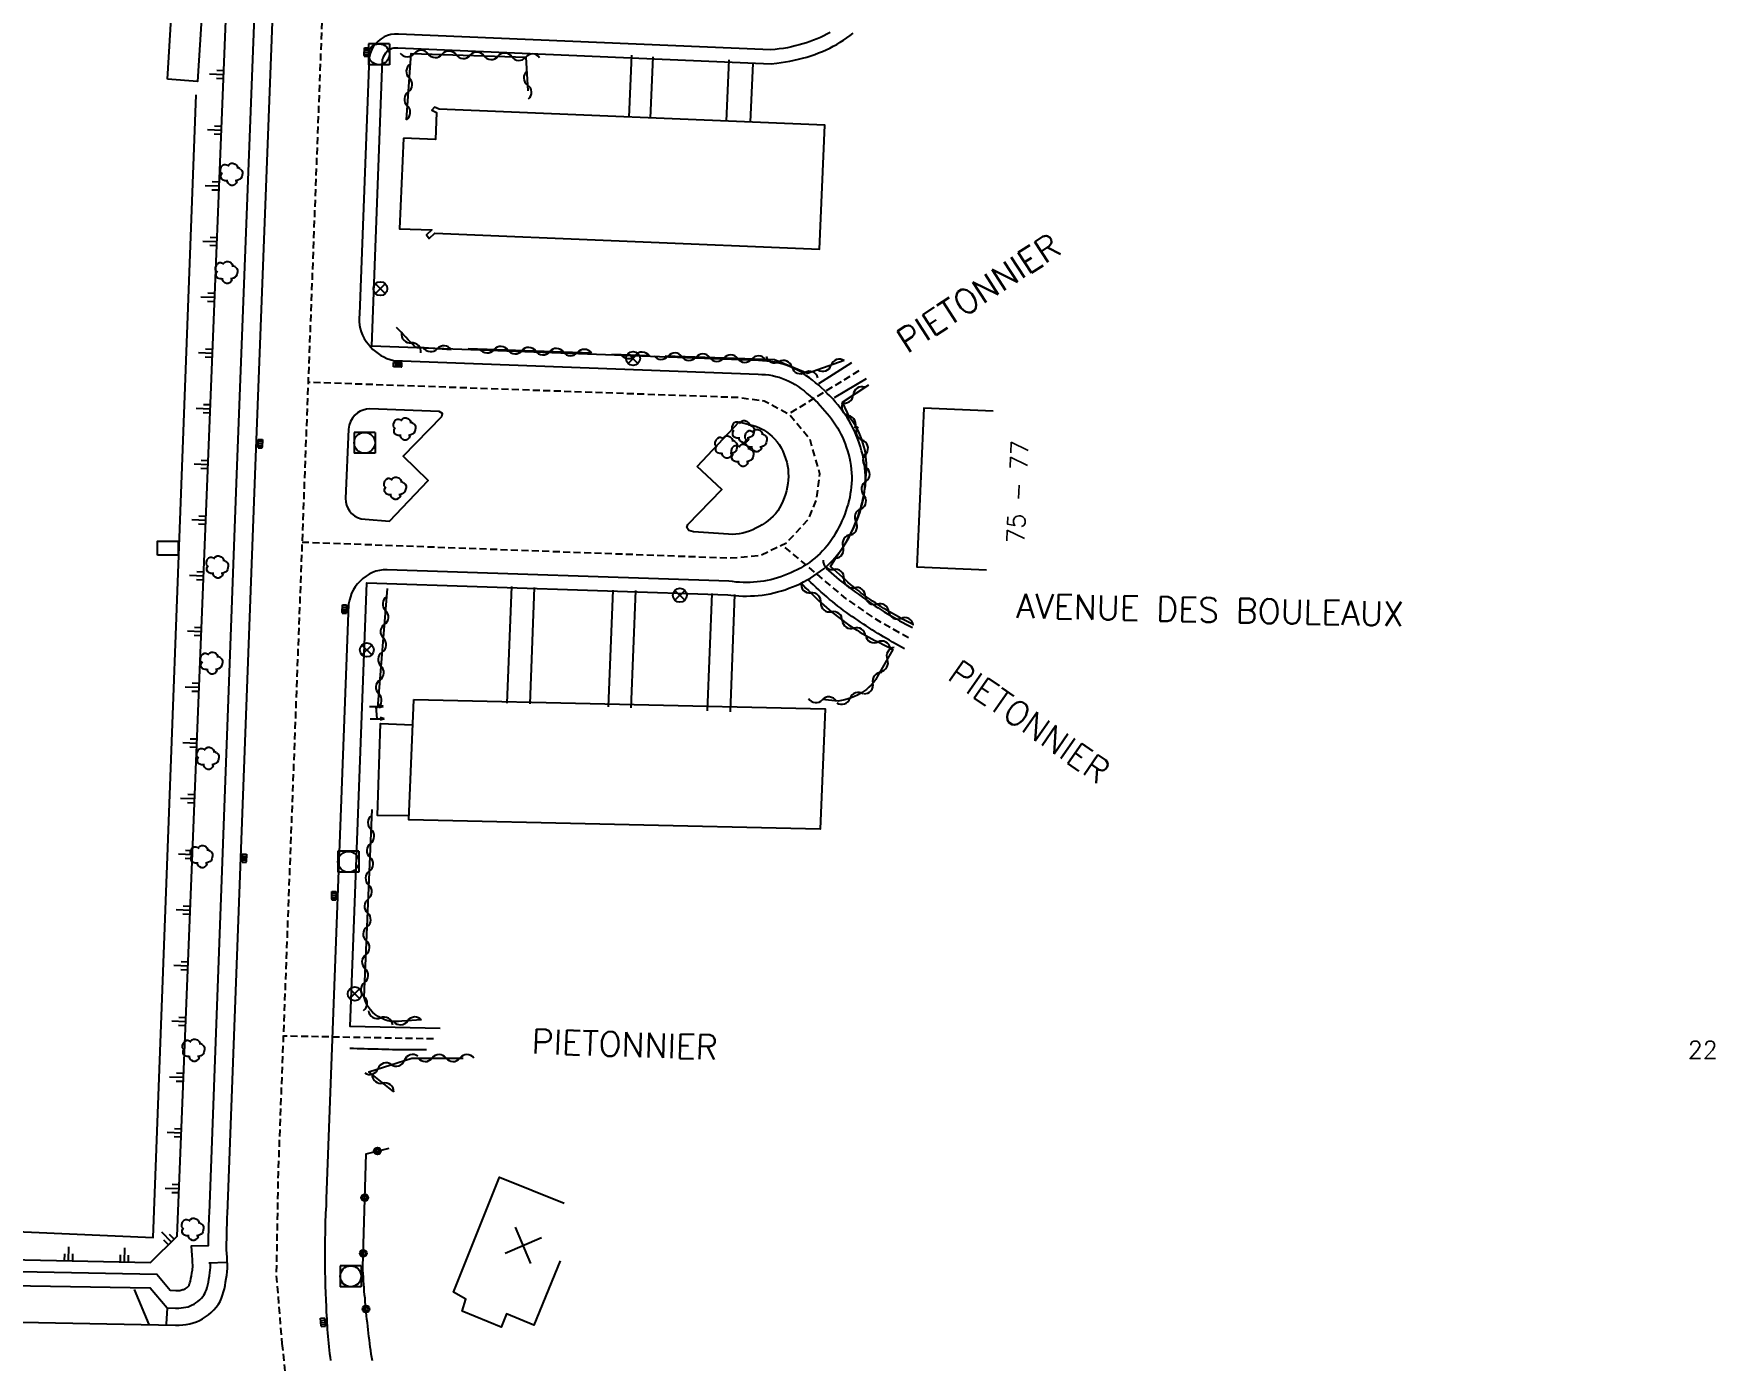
# Model space of a CAD drawing. Header units: millimetres. Extents: x 79000 to 80002, y 144000 to 145000.
# Drawn here: x 79469.9 to 79590.6, y 144671.1 to 144766.3 of the extents above; entities that cross this region are included whole.
import ezdxf
from ezdxf.enums import TextEntityAlignment as Align

# ---------------------------------------------------------------- set-up
doc = ezdxf.new("R2010")
doc.units = ezdxf.units.MM
doc.linetypes.add('DASHED', pattern=[0.75, 0.5, -0.25])
doc.layers.get('0').update_dxf_attribs({"linetype": 'CONTINUOUS'})
for name, color, linetype in [('W0001', 6, 'DASHED'), ('W0008', 7, 'CONTINUOUS'), ('W0017', 7, 'CONTINUOUS'), ('W0100', 7, 'CONTINUOUS'), ('W0105', 7, 'CONTINUOUS'), ('W0211', 2, 'CONTINUOUS'), ('W0300', 7, 'CONTINUOUS'), ('W0310', 3, 'CONTINUOUS'), ('W0322', 7, 'CONTINUOUS'), ('W0400', 7, 'CONTINUOUS'), ('W0420', 7, 'CONTINUOUS'), ('W0469', 7, 'CONTINUOUS'), ('W0989', 7, 'CONTINUOUS'), ('W0991', 7, 'CONTINUOUS'), ('W1471', 7, 'CONTINUOUS')]:
    doc.layers.add(name, color=color, linetype=linetype)
doc.styles.get("Standard").update_dxf_attribs({"font": 'romans.shx', "width": 0.85})

# ---------------------------------------------------------------- blocks, each defined once
blk = doc.blocks.new('t310o')
at = {"color": 0, "linetype": 'Continuous'}
for centre, start, end in [((-0.5, 0.38), 216.8699, 323.1304), ((0.5, -0.37), 36.8699, 143.1303)]:
    blk.add_arc(centre, 0.625, start, end, dxfattribs=at)
blk = doc.blocks.new('t211o')
at = {"color": 0, "linetype": 'Continuous'}
for p, q in [((-0.29, 0.5), (-0.29, 0)), ((0, 1), (0, 0)), ((0.29, 0.5), (0.29, 0))]:
    blk.add_line(p, q, dxfattribs=at)
blk = doc.blocks.new('t991o')
at = {"color": 0, "linetype": 'Continuous'}
for p, q in [((-1, 1), (1, -1)), ((-1, -1), (1, 1))]:
    blk.add_line(p, q, dxfattribs=at)
blk = doc.blocks.new('T300')
for p, q in [((-0.8, 0.51), (-0.86, 0.34)), ((-0.86, 0.34), (-0.86, 0.17)), ((-0.86, 0.17), (-0.74, 0.06)), ((-0.69, 0.63), (-0.8, 0.51)), ((-0.8, -0.06), (-0.74, 0.06)), ((-0.74, 0.06), (-0.69, 0.11)), ((-0.57, 0.69), (-0.69, 0.63)), ((-0.46, 0.69), (-0.57, 0.69)), ((-0.29, 0.63), (-0.46, 0.69)), ((-0.29, 0.63), (-0.17, 0.74)), ((-0.23, 0.57), (-0.29, 0.63)), ((-0.17, 0.74), (-0.06, 0.8)), ((-0.06, 0.8), (0.06, 0.8)), ((0.06, 0.8), (0.23, 0.74)), ((0.23, 0.74), (0.34, 0.63)), ((0.34, 0.63), (0.4, 0.51)), ((0.46, 0.46), (0.34, 0.46)), ((0.4, 0.51), (0.4, 0.46)), ((0.57, 0.4), (0.46, 0.46)), ((0.57, 0.4), (0.69, 0.29)), ((0.69, 0.29), (0.74, 0.17)), ((0.74, 0.06), (0.69, -0.17)), ((0.74, 0.17), (0.74, 0.06)), ((-0.8, -0.17), (-0.8, -0.06)), ((-0.8, -0.23), (-0.8, -0.17)), ((-0.74, -0.34), (-0.8, -0.23)), ((-0.69, -0.4), (-0.74, -0.34)), ((-0.51, -0.46), (-0.69, -0.4)), ((-0.4, -0.46), (-0.51, -0.46)), ((-0.4, -0.46), (-0.34, -0.46)), ((-0.34, -0.46), (-0.34, -0.4)), ((-0.34, -0.51), (-0.34, -0.46)), ((-0.29, -0.63), (-0.34, -0.51)), ((-0.17, -0.74), (-0.29, -0.63)), ((-0.06, -0.8), (-0.17, -0.74)), ((0.06, -0.8), (-0.06, -0.8)), ((0.17, -0.74), (0.06, -0.8)), ((0.23, -0.69), (0.17, -0.74)), ((0.29, -0.46), (0.23, -0.46)), ((0.29, -0.63), (0.23, -0.69)), ((0.46, -0.4), (0.29, -0.46)), ((0.34, -0.51), (0.29, -0.63)), ((0.34, -0.51), (0.34, -0.46)), ((0.57, -0.34), (0.46, -0.4)), ((0.63, -0.29), (0.57, -0.34)), ((0.69, -0.17), (0.63, -0.29))]:
    blk.add_line(p, q)
blk = doc.blocks.new('t105o')
for p, q in [((-0.5, 0), (0.5, 0)), ((0.5, 0), (0.2, 0.1)), ((0.5, 0), (0.2, -0.1))]:
    blk.add_line(p, q)
blk = doc.blocks.new('T400')
for p, q in [((-0.15, 0.3), (0.15, 0.3)), ((-0.15, -0.25), (-0.15, 0.3)), ((-0.15, 0.15), (0.15, 0.15)), ((-0.15, 0), (0.15, 0)), ((0.15, 0.3), (0.15, -0.25)), ((-0.15, -0.15), (0.15, -0.15)), ((-0.15, -0.25), (-0.15, -0.3)), ((-0.15, -0.3), (0.15, -0.3)), ((0.15, -0.3), (0.15, -0.25))]:
    blk.add_line(p, q)
blk = doc.blocks.new('T420')
for p, q in [((0.75, 0.75), (-0.75, 0.75)), ((-0.75, 0.75), (-0.75, -0.75)), ((0.75, 0.75), (0.75, -0.75)), ((0.75, -0.75), (-0.75, -0.75))]:
    blk.add_line(p, q)
blk.add_ellipse((0, 0), major_axis=(-0.53, 0.53), ratio=1, start_param=3.926991, end_param=10.210176)
blk = doc.blocks.new('t322o')
at = {"color": 0, "linetype": 'Continuous'}
for radius in [0.25, 0.15]:
    blk.add_circle((0, 0), radius, dxfattribs=at)
blk = doc.blocks.new('T1471')
at = {"color": 0, "linetype": 'Continuous', "flags": 128}
blk.add_lwpolyline([(-0.75, -0.5), (-0.75, 0.5), (0.75, 0.5), (0.75, -0.5), (-0.75, -0.5)], dxfattribs=at)
blk = doc.blocks.new('T469')
at = {"color": 0, "linetype": 'Continuous', "flags": 128}
for points in [[(-0.35, 0.35), (0.35, -0.35)], [(-0.35, -0.35), (0.35, 0.35)]]:
    blk.add_lwpolyline(points, dxfattribs=at)
at = {"color": 0, "linetype": 'Continuous'}
blk.add_circle((0, 0), 0.5, dxfattribs=at)

msp = doc.modelspace()

# ---------------------------------------------------------------- linework, layer by layer
at = {"layer": 'W0001', "flags": 128}
for points in [[(79492.88, 144827.82), (79491.72, 144796.91), (79487.45, 144684.53), (79487.32, 144677.19), (79487.73, 144672.28)], [(79489.17, 144729.81), (79519.89, 144728.67), (79522.02, 144728.85), (79523.94, 144729.76), (79525.5, 144731.45), (79526.09, 144732.86), (79526.33, 144734.7), (79525.62, 144737.17), (79524.15, 144738.94), (79522.33, 144739.92), (79520.49, 144740.17), (79489.61, 144741.27)], [(79529.12, 144742.09), (79524.06, 144738.98)], [(79532.68, 144722.93), (79530.34, 144724.27), (79528.22, 144725.74), (79523.63, 144729.61)], [(79498.6, 144694.16), (79487.83, 144694.36)], [(79487.73, 144672.3), (79488.18, 144668.14), (79489.57, 144661.9), (79491.22, 144656.95), (79494.01, 144650.46), (79497.17, 144643.68), (79514.29, 144607.08), (79522.29, 144589.86), (79538.58, 144554.87), (79548.62, 144532.86), (79552.5, 144523.52), (79556.65, 144511.58), (79560.17, 144498.38), (79561.83, 144488.16), (79562.66, 144478.72), (79562.75, 144470.06), (79562.09, 144463.11), (79560.52, 144456.07), (79558.71, 144450.34), (79555.05, 144442.67), (79551.39, 144436.85), (79546.26, 144430.27), (79541.64, 144425.48), (79535.15, 144420.15), (79531.51, 144417.75), (79526.07, 144414.74), (79520.9, 144412.47), (79515.11, 144410.68), (79506.39, 144409.02), (79497.25, 144408.43), (79466.29, 144406.89), (79415.07, 144405.02), (79390.29, 144404), (79341.39, 144401.97), (79331.74, 144403.07)]]:
    msp.add_lwpolyline(points, dxfattribs=at)
at = {"layer": 'W0008', "flags": 128}
for points in [[(79412.45, 144674.94), (79480.08, 144673.63), (79480.35, 144673.62), (79480.61, 144673.64), (79480.86, 144673.67), (79481.11, 144673.72), (79481.35, 144673.78), (79481.59, 144673.86), (79481.81, 144673.96), (79482.03, 144674.08), (79482.25, 144674.22), (79482.46, 144674.37), (79482.66, 144674.53), (79482.85, 144674.72), (79483.02, 144674.91), (79483.17, 144675.12), (79483.29, 144675.33), (79483.39, 144675.55), (79483.47, 144675.77), (79483.54, 144676.01), (79483.6, 144676.24), (79483.65, 144676.48), (79483.69, 144676.72), (79483.73, 144676.96), (79483.78, 144677.2), (79483.81, 144677.46), (79483.82, 144677.72), (79483.82, 144677.98), (79483.81, 144678.24), (79483.79, 144678.5), (79483.78, 144678.76), (79483.76, 144679.02), (79483.76, 144679.28), (79483.76, 144679.54), (79483.77, 144679.8), (79483.77, 144680.06), (79483.78, 144680.32), (79483.78, 144680.58), (79483.79, 144680.84), (79483.8, 144681.1), (79483.81, 144681.36), (79483.82, 144681.62), (79485.8, 144734.63), (79489.37, 144827.75)], [(79527.06, 144766.37), (79526.83, 144766.25), (79526.6, 144766.13), (79526.37, 144766.02), (79526.13, 144765.91), (79525.88, 144765.81), (79525.63, 144765.72), (79525.37, 144765.63), (79525.11, 144765.55), (79524.84, 144765.48), (79524.56, 144765.41), (79524.28, 144765.34), (79524, 144765.28), (79523.71, 144765.23), (79523.41, 144765.19), (79523.11, 144765.15), (79522.8, 144765.12), (79496.08, 144766.26), (79495.81, 144766.26), (79495.55, 144766.23), (79495.3, 144766.16), (79495.07, 144766.06), (79494.84, 144765.91), (79494.63, 144765.74), (79494.44, 144765.55), (79494.28, 144765.34), (79494.15, 144765.11), (79494.05, 144764.86), (79493.98, 144764.6), (79493.3, 144746.16), (79493.28, 144745.89), (79493.28, 144745.64), (79493.3, 144745.38), (79493.35, 144745.13), (79493.42, 144744.89), (79493.52, 144744.66), (79493.64, 144744.42), (79493.78, 144744.2), (79493.93, 144744), (79494.09, 144743.81), (79494.26, 144743.63), (79494.44, 144743.48), (79494.63, 144743.33), (79494.83, 144743.2), (79495.04, 144743.09), (79495.26, 144742.99), (79495.49, 144742.9), (79495.73, 144742.83), (79521.9, 144741.85), (79522.16, 144741.84), (79522.42, 144741.83), (79522.67, 144741.8), (79522.92, 144741.75), (79523.17, 144741.7), (79523.41, 144741.63), (79523.65, 144741.55), (79523.88, 144741.46), (79524.11, 144741.35), (79524.33, 144741.24), (79524.55, 144741.11), (79524.77, 144740.97), (79524.98, 144740.81), (79525.19, 144740.65), (79525.4, 144740.48), (79525.6, 144740.31), (79525.79, 144740.14), (79525.98, 144739.97), (79526.17, 144739.79), (79526.35, 144739.6), (79526.52, 144739.42), (79526.69, 144739.23), (79526.86, 144739.03), (79527.02, 144738.84), (79527.17, 144738.64), (79527.31, 144738.43), (79527.45, 144738.22), (79527.58, 144738), (79527.71, 144737.78), (79527.83, 144737.56), (79527.94, 144737.33), (79528.04, 144737.1), (79528.14, 144736.86), (79528.22, 144736.61), (79528.31, 144736.36), (79528.38, 144736.11), (79528.44, 144735.85), (79528.5, 144735.58), (79528.54, 144735.31), (79528.57, 144735.05), (79528.6, 144734.78), (79528.61, 144734.52), (79528.61, 144734.27), (79528.6, 144734.01), (79528.58, 144733.76), (79528.55, 144733.51), (79528.51, 144733.26), (79528.47, 144733.01), (79528.41, 144732.77), (79528.35, 144732.53), (79528.27, 144732.28), (79528.19, 144732.05), (79528.11, 144731.81), (79528.01, 144731.57), (79527.91, 144731.34), (79527.8, 144731.1), (79527.68, 144730.87), (79527.56, 144730.64), (79527.43, 144730.41), (79527.3, 144730.19), (79527.16, 144729.97), (79527.01, 144729.75), (79526.85, 144729.55), (79526.69, 144729.35), (79526.52, 144729.17), (79526.34, 144728.99), (79526.16, 144728.82), (79525.97, 144728.65), (79525.77, 144728.5), (79525.57, 144728.35), (79525.36, 144728.21), (79525.15, 144728.07), (79524.93, 144727.94), (79524.7, 144727.82), (79524.47, 144727.71), (79524.24, 144727.6), (79524, 144727.5), (79523.76, 144727.4), (79523.52, 144727.32), (79523.28, 144727.24), (79523.04, 144727.17), (79522.8, 144727.11), (79522.55, 144727.06), (79522.31, 144727.01), (79522.06, 144726.98), (79521.82, 144726.95), (79521.57, 144726.93), (79521.32, 144726.92), (79521.07, 144726.91), (79520.82, 144726.91), (79520.57, 144726.93), (79520.31, 144726.94), (79520.06, 144726.97), (79519.8, 144727.01), (79495.28, 144727.82), (79495, 144727.82), (79494.73, 144727.78), (79494.47, 144727.72), (79494.23, 144727.63), (79493.99, 144727.51), (79493.76, 144727.37), (79493.53, 144727.2), (79493.33, 144727.01), (79493.15, 144726.81), (79492.99, 144726.6), (79492.85, 144726.37), (79492.73, 144726.14), (79492.64, 144725.89), (79492.57, 144725.63), (79492.51, 144725.35), (79490.91, 144682.68), (79490.9, 144682.43), (79490.89, 144682.18), (79490.87, 144681.92), (79490.86, 144681.67), (79490.85, 144681.41), (79490.84, 144681.16), (79490.84, 144680.9), (79490.83, 144680.65), (79490.82, 144680.39), (79490.82, 144680.14), (79490.81, 144679.88), (79490.81, 144679.63), (79490.81, 144679.37), (79490.8, 144679.12), (79490.8, 144678.86), (79490.8, 144678.61), (79490.8, 144678.35), (79490.8, 144678.1), (79490.81, 144677.85), (79490.81, 144677.59), (79490.81, 144677.34), (79490.82, 144677.08), (79490.83, 144676.83), (79490.83, 144676.57), (79490.84, 144676.32), (79490.85, 144676.06), (79490.86, 144675.81), (79490.87, 144675.56), (79490.88, 144675.31), (79490.89, 144675.06), (79490.9, 144674.81), (79490.91, 144674.57), (79490.92, 144674.32), (79490.94, 144674.07), (79490.95, 144673.82), (79490.97, 144673.57), (79490.98, 144673.32), (79491, 144673.07), (79491.02, 144672.82), (79491.04, 144672.57), (79491.07, 144672.33), (79491.09, 144672.08), (79491.12, 144671.83), (79491.15, 144671.58), (79491.18, 144671.33), (79491.21, 144671.09)], [(79499.09, 144694.92), (79492.62, 144695.04), (79493.82, 144726.89), (79519.72, 144726.03), (79519.94, 144726), (79520.22, 144725.97), (79520.51, 144725.95), (79520.79, 144725.93), (79521.07, 144725.93), (79521.35, 144725.94), (79521.63, 144725.95), (79521.91, 144725.97), (79522.19, 144726.01), (79522.47, 144726.05), (79522.75, 144726.1), (79523.02, 144726.16), (79523.29, 144726.23), (79523.57, 144726.3), (79523.84, 144726.39), (79524.1, 144726.49), (79524.37, 144726.59), (79524.63, 144726.7), (79524.9, 144726.82), (79525.16, 144726.95), (79525.41, 144727.09), (79525.66, 144727.23), (79525.9, 144727.39), (79526.14, 144727.55), (79526.37, 144727.72), (79526.6, 144727.9), (79526.82, 144728.09), (79527.03, 144728.29), (79527.23, 144728.49), (79527.43, 144728.71), (79527.62, 144728.94), (79527.8, 144729.18), (79527.97, 144729.42), (79528.13, 144729.68), (79528.28, 144729.93), (79528.42, 144730.17), (79528.55, 144730.42), (79528.68, 144730.68), (79528.8, 144730.93), (79528.91, 144731.19), (79529.02, 144731.45), (79529.12, 144731.72), (79529.21, 144731.99), (79529.29, 144732.26), (79529.36, 144732.53), (79529.43, 144732.81), (79529.48, 144733.09), (79529.52, 144733.38), (79529.56, 144733.67), (79529.58, 144733.96), (79529.59, 144734.25), (79529.59, 144734.55), (79529.57, 144734.85), (79529.55, 144735.15), (79529.51, 144735.45), (79529.46, 144735.76), (79529.4, 144736.06), (79529.32, 144736.36), (79529.24, 144736.64), (79529.15, 144736.93), (79529.05, 144737.2), (79528.94, 144737.48), (79528.83, 144737.74), (79528.7, 144738), (79528.57, 144738.25), (79528.43, 144738.5), (79528.28, 144738.74), (79528.12, 144738.98), (79527.96, 144739.21), (79527.79, 144739.44), (79527.62, 144739.66), (79527.43, 144739.87), (79527.25, 144740.08), (79527.05, 144740.29), (79526.86, 144740.48), (79526.65, 144740.68), (79526.45, 144740.87), (79526.24, 144741.06), (79526.02, 144741.24), (79525.8, 144741.42), (79525.57, 144741.59), (79525.33, 144741.77), (79525.07, 144741.94), (79524.81, 144742.09), (79524.54, 144742.23), (79524.26, 144742.36), (79523.98, 144742.47), (79523.7, 144742.57), (79523.41, 144742.65), (79523.11, 144742.71), (79522.81, 144742.77), (79522.51, 144742.8), (79522.21, 144742.82), (79521.93, 144742.83), (79494.19, 144743.87), (79494.95, 144764.44), (79494.98, 144764.54), (79495.04, 144764.67), (79495.11, 144764.8), (79495.19, 144764.91), (79495.29, 144765.02), (79495.41, 144765.12), (79495.53, 144765.19), (79495.64, 144765.24), (79495.75, 144765.27), (79495.87, 144765.28), (79496.05, 144765.28), (79522.83, 144764.13), (79523.23, 144764.18), (79523.55, 144764.22), (79523.87, 144764.27), (79524.18, 144764.32), (79524.49, 144764.38), (79524.79, 144764.45), (79525.09, 144764.53), (79525.39, 144764.61), (79525.67, 144764.7), (79525.96, 144764.8), (79526.23, 144764.9), (79526.51, 144765.01), (79526.77, 144765.13), (79527.04, 144765.25), (79527.29, 144765.38), (79527.54, 144765.52), (79527.79, 144765.67), (79528.03, 144765.82), (79528.26, 144765.98), (79528.49, 144766.15), (79528.71, 144766.32)], [(79528.59, 144742.66), (79526.22, 144741.16)], [(79529.65, 144741.53), (79527.35, 144740.16)], [(79526.77, 144727.91), (79526.96, 144727.75), (79527.14, 144727.59), (79527.33, 144727.43), (79527.52, 144727.27), (79527.72, 144727.11), (79527.91, 144726.96), (79528.1, 144726.81), (79528.3, 144726.66), (79528.49, 144726.51), (79528.69, 144726.36), (79528.89, 144726.21), (79529.09, 144726.06), (79529.29, 144725.92), (79529.49, 144725.78), (79529.69, 144725.63), (79529.89, 144725.49), (79530.1, 144725.35), (79530.3, 144725.22), (79530.52, 144725.08), (79530.73, 144724.94), (79530.95, 144724.8), (79531.17, 144724.67), (79531.39, 144724.54), (79531.61, 144724.41), (79531.83, 144724.29), (79532.05, 144724.16), (79532.27, 144724.04), (79532.5, 144723.92), (79532.73, 144723.81), (79532.96, 144723.69)], [(79532.4, 144722.16), (79532.19, 144722.28), (79531.97, 144722.39), (79531.75, 144722.51), (79531.54, 144722.63), (79531.33, 144722.76), (79531.11, 144722.88), (79530.9, 144723), (79530.69, 144723.13), (79530.48, 144723.26), (79530.27, 144723.39), (79530.06, 144723.52), (79529.86, 144723.65), (79529.65, 144723.79), (79529.45, 144723.92), (79529.24, 144724.06), (79529.04, 144724.2), (79528.83, 144724.34), (79528.63, 144724.48), (79528.43, 144724.62), (79528.23, 144724.76), (79528.03, 144724.91), (79527.83, 144725.06), (79527.62, 144725.22), (79527.42, 144725.38), (79527.22, 144725.54), (79527.02, 144725.7), (79526.82, 144725.87), (79526.63, 144726.04), (79526.43, 144726.21), (79526.24, 144726.38), (79526.05, 144726.55), (79525.86, 144726.73), (79525.68, 144726.91), (79525.49, 144727.09)], [(79492.61, 144693.5), (79492.87, 144693.49), (79493.12, 144693.48), (79493.37, 144693.48), (79493.63, 144693.47), (79493.88, 144693.46), (79494.14, 144693.45), (79494.39, 144693.44), (79494.64, 144693.44), (79494.9, 144693.43), (79495.15, 144693.42), (79495.4, 144693.42), (79495.66, 144693.41), (79495.91, 144693.41), (79496.16, 144693.41), (79496.42, 144693.4), (79496.66, 144693.4), (79496.9, 144693.4), (79497.14, 144693.4), (79497.38, 144693.4), (79497.62, 144693.4), (79497.87, 144693.4), (79498.11, 144693.41)], [(79483.75, 144678.11), (79482.49, 144678.07)], [(79478.21, 144673.68), (79477.14, 144676.17)], [(79479.49, 144674.86), (79479.42, 144673.7)]]:
    msp.add_lwpolyline(points, dxfattribs=at)
for points in [[(79412.51, 144678.57), (79478.74, 144677.29), (79479.71, 144676.13), (79480.12, 144676.12), (79480.29, 144676.12), (79480.39, 144676.12), (79480.47, 144676.13), (79480.54, 144676.15), (79480.61, 144676.17), (79480.67, 144676.19), (79480.73, 144676.21), (79480.79, 144676.24), (79480.85, 144676.28), (79480.92, 144676.33), (79480.99, 144676.39), (79481.05, 144676.45), (79481.06, 144676.47), (79481.07, 144676.47), (79481.08, 144676.51), (79481.1, 144676.57), (79481.13, 144676.66), (79481.16, 144676.79), (79481.2, 144676.96), (79481.23, 144677.15), (79481.27, 144677.38, -0.000245), (79481.27, 144677.38), (79481.31, 144677.58), (79481.32, 144677.69), (79481.33, 144677.78), (79481.33, 144677.92), (79481.32, 144678.11), (79481.3, 144678.34), (79481.29, 144678.61), (79481.25, 144679.32), (79482.46, 144679.35), (79482.46, 144679.55), (79482.47, 144679.82), (79482.47, 144680.08), (79482.48, 144680.35), (79482.48, 144680.61), (79482.49, 144680.88), (79482.5, 144681.14), (79482.51, 144681.41), (79482.52, 144681.67), (79484.5, 144734.68), (79488.05, 144827.07)], [(79412.49, 144677.4), (79478.27, 144676.31), (79479.49, 144674.86), (79480.1, 144674.85), (79480.32, 144674.85), (79480.5, 144674.86), (79480.67, 144674.88), (79480.83, 144674.91), (79480.99, 144674.95), (79481.14, 144675.01), (79481.28, 144675.07), (79481.42, 144675.14), (79481.56, 144675.23), (79481.7, 144675.33), (79481.84, 144675.45), (79481.96, 144675.57), (79482.06, 144675.68), (79482.13, 144675.78), (79482.2, 144675.89), (79482.25, 144676.02), (79482.31, 144676.16), (79482.36, 144676.33), (79482.4, 144676.51), (79482.45, 144676.71), (79482.49, 144676.93), (79482.53, 144677.17, -0.000245), (79482.53, 144677.17), (79482.56, 144677.39), (79482.59, 144677.58), (79482.6, 144677.75), (79482.6, 144677.95), (79482.59, 144678.08)]]:
    msp.add_lwpolyline(points, format="xyb", dxfattribs=at)
for points in [[(79499.2, 144738.83), (79499.25, 144739.04), (79499, 144739.17), (79494.03, 144739.36), (79493.79, 144739.34), (79493.56, 144739.28), (79493.35, 144739.19), (79493.15, 144739.07), (79492.96, 144738.91), (79492.78, 144738.7), (79492.64, 144738.46), (79492.55, 144738.2), (79492.5, 144737.92), (79492.29, 144732.93), (79492.31, 144732.69), (79492.36, 144732.46), (79492.45, 144732.25), (79492.57, 144732.06), (79492.72, 144731.87), (79492.93, 144731.69), (79493.16, 144731.56), (79493.42, 144731.48), (79493.7, 144731.45), (79495.44, 144731.31), (79498.23, 144734.22), (79496.43, 144735.98)], [(79517.51, 144735.24), (79520.54, 144738.44), (79521.53, 144738.18), (79521.79, 144738.09), (79522.04, 144737.98), (79522.28, 144737.85), (79522.5, 144737.71), (79522.71, 144737.56), (79522.9, 144737.39), (79523.08, 144737.21), (79523.25, 144737.01), (79523.4, 144736.8), (79523.54, 144736.57), (79523.66, 144736.33), (79523.77, 144736.07), (79523.87, 144735.81), (79523.95, 144735.55), (79524, 144735.29), (79524.04, 144735.03), (79524.06, 144734.77), (79524.07, 144734.51), (79524.06, 144734.26), (79524.03, 144734), (79523.99, 144733.75), (79523.93, 144733.49), (79523.86, 144733.24), (79523.77, 144732.99), (79523.67, 144732.74), (79523.56, 144732.49), (79523.44, 144732.26), (79523.3, 144732.04), (79523.14, 144731.84), (79522.97, 144731.66), (79522.79, 144731.49), (79522.6, 144731.33), (79522.4, 144731.19), (79522.18, 144731.05), (79521.96, 144730.92), (79521.74, 144730.8), (79521.51, 144730.69), (79521.27, 144730.59), (79521.03, 144730.51), (79520.79, 144730.45), (79520.54, 144730.41), (79520.29, 144730.38), (79520.03, 144730.36), (79519.77, 144730.37), (79517.26, 144730.54), (79516.92, 144730.63), (79516.78, 144730.86), (79516.84, 144731.07), (79519.3, 144733.57)]]:
    msp.add_lwpolyline(points, close=True, dxfattribs=at)
at = {"layer": 'W0017', "flags": 128}
for points in [[(79512.82, 144764.75), (79512.63, 144760.3)], [(79514.33, 144764.63), (79514.15, 144760.23)], [(79519.8, 144764.4), (79519.61, 144760.01)], [(79521.51, 144764.18), (79521.33, 144759.93)], [(79504.2, 144726.62), (79503.87, 144718.26)], [(79505.83, 144726.55), (79505.51, 144718.2)], [(79511.46, 144726.35), (79511.13, 144717.98)], [(79513.09, 144726.33), (79512.76, 144717.92)], [(79518.58, 144726.12), (79518.25, 144717.7)], [(79520.21, 144726.04), (79519.88, 144717.64)]]:
    msp.add_lwpolyline(points, dxfattribs=at)
at = {"layer": 'W0100', "flags": 128}
for points in [[(79479.51, 144763.03), (79480.35, 144776.9), (79482.56, 144776.8), (79481.66, 144762.86)], [(79496.44, 144758.78), (79496.16, 144752.29), (79498.49, 144752.2), (79498.1, 144751.86), (79498.3, 144751.6), (79498.7, 144751.97), (79526.3, 144750.83), (79526.67, 144759.71), (79499.01, 144760.87), (79498.67, 144761.02), (79498.48, 144760.79), (79498.83, 144760.64), (79498.74, 144758.69)], [(79497.18, 144718.52), (79526.7, 144717.84), (79526.35, 144709.2), (79496.83, 144709.89)]]:
    msp.add_lwpolyline(points, close=True, dxfattribs=at)
for points in [[(79538.77, 144739.19), (79533.78, 144739.41), (79533.28, 144728.03), (79538.27, 144727.81)], [(79494.57, 144717.13), (79494.5, 144718.02)], [(79496.83, 144710.16), (79494.59, 144710.2), (79494.8, 144716.78), (79497.1, 144716.7)], [(79507.7, 144678.25), (79505.79, 144673.63), (79503.85, 144674.44), (79503.45, 144673.47), (79500.66, 144674.63), (79500.93, 144675.48), (79500.03, 144675.99), (79503.34, 144684.24), (79507.98, 144682.38)]]:
    msp.add_lwpolyline(points, dxfattribs=at)
at = {"layer": 'W0211', "flags": 128}
for points in [[(79417.53, 144683.63), (79420.84, 144679.33), (79478.3, 144678.12), (79480.21, 144680.01), (79485.97, 144824.01)], [(79422.35, 144684.71), (79425.53, 144682.23), (79478.49, 144679.92), (79481.57, 144761.89)]]:
    msp.add_lwpolyline(points, dxfattribs=at)
at = {"layer": 'W0310', "flags": 128}
for points in [[(79496.66, 144760.11), (79496.99, 144764.87), (79505.23, 144764.59), (79505.38, 144762.19)], [(79499.87, 144743.61), (79497.29, 144743.8), (79497.12, 144743.98), (79496.95, 144744.16), (79496.78, 144744.33), (79496.61, 144744.51), (79496.44, 144744.68), (79496.28, 144744.86), (79496.11, 144745.04), (79495.94, 144745.21)], [(79509.93, 144743.37), (79501.1, 144743.68)], [(79514.08, 144743.18), (79511.39, 144743.26)], [(79528.07, 144742.84), (79525.44, 144741.9), (79523.06, 144742.89), (79515.22, 144743.15)], [(79533.04, 144723.88), (79532.82, 144723.99), (79532.6, 144724.1), (79532.39, 144724.21), (79532.17, 144724.32), (79531.96, 144724.44), (79531.75, 144724.56), (79531.54, 144724.68), (79531.33, 144724.8), (79531.12, 144724.92), (79530.92, 144725.05), (79530.71, 144725.18), (79530.51, 144725.31), (79530.31, 144725.44), (79530.11, 144725.58), (79529.91, 144725.71), (79529.7, 144725.85), (79529.5, 144726), (79529.3, 144726.15), (79529.11, 144726.3), (79528.91, 144726.45), (79528.72, 144726.61), (79528.53, 144726.77), (79528.34, 144726.93), (79528.16, 144727.1), (79527.98, 144727.27), (79527.09, 144728.05), (79527.63, 144728.93), (79527.78, 144729.15), (79527.93, 144729.37), (79528.07, 144729.59), (79528.21, 144729.81), (79528.34, 144730.04), (79528.46, 144730.26), (79528.58, 144730.49), (79528.69, 144730.72), (79528.79, 144730.95), (79528.89, 144731.18), (79528.98, 144731.42), (79529.07, 144731.66), (79529.15, 144731.9), (79529.23, 144732.14), (79529.3, 144732.38), (79529.36, 144732.62), (79529.42, 144732.87), (79529.47, 144733.12), (79529.51, 144733.37), (79529.55, 144733.62), (79529.59, 144733.87), (79529.61, 144734.13), (79529.63, 144734.39), (79529.65, 144734.65), (79529.66, 144734.91), (79529.66, 144735.17), (79529.66, 144735.44), (79529.65, 144735.7), (79529.63, 144735.95), (79529.59, 144736.21), (79529.55, 144736.46), (79529.49, 144736.7), (79529.42, 144736.94), (79529.34, 144737.18), (79529.25, 144737.41), (79529.15, 144737.64), (79529.04, 144737.86), (79528.92, 144738.08), (79528.78, 144738.3), (79528.64, 144738.51), (79528.48, 144738.72), (79527.94, 144739.84), (79529.83, 144741.1)], [(79524.99, 144726.88), (79525.16, 144726.7), (79525.33, 144726.51), (79525.51, 144726.33), (79525.69, 144726.15), (79525.86, 144725.97), (79526.05, 144725.79), (79526.23, 144725.62), (79526.42, 144725.45), (79526.6, 144725.28), (79526.79, 144725.11), (79526.99, 144724.95), (79527.18, 144724.79), (79527.38, 144724.63), (79527.58, 144724.47), (79527.78, 144724.32), (79527.98, 144724.17), (79528.18, 144724.02), (79528.38, 144723.88), (79528.58, 144723.74), (79528.79, 144723.61), (79529, 144723.48), (79529.2, 144723.35), (79529.42, 144723.22), (79529.63, 144723.1), (79529.84, 144722.98), (79530.06, 144722.87), (79530.28, 144722.75), (79530.5, 144722.64), (79531.56, 144722.09), (79530.46, 144720.18), (79530.33, 144719.96), (79530.19, 144719.76), (79530.03, 144719.57), (79529.85, 144719.4), (79529.66, 144719.23), (79529.46, 144719.09), (79529.25, 144718.95), (79529.03, 144718.83), (79528.81, 144718.73), (79528.58, 144718.63), (79528.35, 144718.56), (79528.12, 144718.49), (79527.87, 144718.44), (79527.63, 144718.4), (79526.49, 144718.51)], [(79494.6, 144717.92), (79495.3, 144726.47)], [(79497.75, 144695.52), (79496.34, 144695.43), (79496.08, 144695.4), (79495.83, 144695.4), (79495.58, 144695.42), (79495.33, 144695.47), (79495.1, 144695.54), (79494.86, 144695.64), (79494.64, 144695.77), (79494.42, 144695.92), (79494.23, 144696.09), (79494.07, 144696.27), (79493.92, 144696.47), (79493.8, 144696.68), (79493.7, 144696.92), (79493.62, 144697.16), (79494.2, 144710.61)], [(79495.76, 144690.36), (79493.96, 144691.81), (79497.04, 144692.78), (79500.73, 144692.78)]]:
    msp.add_lwpolyline(points, dxfattribs=at)
at = {"layer": 'W0322', "flags": 128}
msp.add_lwpolyline([(79494.22, 144671.06), (79494.18, 144671.31), (79494.14, 144671.55), (79494.11, 144671.8), (79494.07, 144672.05), (79494.04, 144672.3), (79494.01, 144672.55), (79493.97, 144672.8), (79493.94, 144673.05), (79493.91, 144673.3), (79493.88, 144673.55), (79493.86, 144673.8), (79493.83, 144674.05), (79493.8, 144674.3), (79493.78, 144674.55), (79493.75, 144674.81), (79493.73, 144675.06), (79493.71, 144675.31), (79493.69, 144675.56), (79493.66, 144675.81), (79493.64, 144676.06), (79493.62, 144676.31), (79493.61, 144676.56), (79493.59, 144676.81), (79493.57, 144677.06), (79493.56, 144677.32), (79493.54, 144677.57), (79493.53, 144677.82), (79493.76, 144685.92), (79495.41, 144686.33)], dxfattribs=at)

# ---------------------------------------------------------------- block references
at = {"layer": 'W0105'}
for p in [(79494.5, 144718.02), (79494.57, 144717.13)]:
    msp.add_blockref('t105o', p, dxfattribs=at)
at = {"layer": 'W0211'}
for p, rotation in [((79483.54, 144763.36), 87.70914570429368), ((79483.38, 144759.36), 87.70914570429368), ((79483.22, 144755.36), 87.70914570429368), ((79483.06, 144751.37), 87.70914570429368), ((79482.9, 144747.37), 87.70914570429368), ((79482.74, 144743.37), 87.70914570429368), ((79482.58, 144739.38), 87.70914570429368), ((79482.42, 144735.38), 87.70914570429368), ((79482.26, 144731.38), 87.70914570429368), ((79482.1, 144727.39), 87.70914570429368), ((79481.94, 144723.39), 87.70914570429368), ((79481.78, 144719.39), 87.70914570429368), ((79481.62, 144715.39), 87.70914570429368), ((79481.46, 144711.4), 87.70914570429368), ((79481.3, 144707.4), 87.70914570429368), ((79481.14, 144703.4), 87.70914570429368), ((79480.98, 144699.41), 87.70914570429368), ((79480.82, 144695.41), 87.70914570429368), ((79480.66, 144691.41), 87.70914570429368), ((79480.5, 144687.42), 87.70914570429368), ((79480.34, 144683.42), 87.70914570429368), ((79479.79, 144679.6), 44.88477268928479), ((79472.4, 144678.24), 358.789306810127), ((79476.4, 144678.16), 358.789306810127)]:
    msp.add_blockref('t211o', p, dxfattribs=dict(at, rotation=rotation))
at = {"layer": 'W0300'}
for p in [(79484.15, 144756.19), (79483.8, 144749.15), (79496.57, 144737.92), (79519.66, 144736.62), (79520.87, 144737.73), (79521.79, 144737.09), (79520.82, 144736.03), (79495.89, 144733.67), (79483.14, 144728.02), (79482.72, 144721.12), (79482.46, 144714.29), (79482.01, 144707.24), (79481.44, 144693.35), (79481.37, 144680.5)]:
    msp.add_blockref('T300', p, dxfattribs=at)
at = {"layer": 'W0310'}
for p, rotation in [((79497.22, 144764.86), 358.0442310643144), ((79496.87, 144763.11), 85.98233917873107), ((79499.22, 144764.8), 358.0442310643144), ((79501.22, 144764.73), 358.0442310643144), ((79503.22, 144764.66), 358.0442310643144), ((79505.22, 144764.59), 358.0442310643144), ((79505.35, 144762.6), 273.6125419656091), ((79496.73, 144761.11), 85.98233917873107), ((79497, 144744.1), 133.8310398195242), ((79498.87, 144743.69), 175.7908260298889), ((79502.94, 144743.62), 177.9927299497399), ((79504.94, 144743.55), 177.9927299497399), ((79506.93, 144743.48), 177.9927299497399), ((79508.93, 144743.41), 177.9927299497399), ((79513.08, 144743.21), 178.430980253119), ((79515.43, 144743.15), 178.0848141264978), ((79517.43, 144743.08), 178.0848141264978), ((79519.43, 144743.01), 178.0848141264978), ((79521.43, 144742.94), 178.0848141264978), ((79523.4, 144742.75), 157.4986191528548), ((79525.25, 144741.98), 157.4986191528548), ((79527.13, 144742.5), 199.5541807315608), ((79528.72, 144740.36), 33.53439854217338), ((79528.4, 144738.88), 115.5196186300322), ((79529.36, 144737.13), 108.4077475182565), ((79529.66, 144735.17), 89.28049051849268), ((79529.48, 144733.18), 79.7517171134805), ((79528.92, 144731.26), 68.39655775755524), ((79528, 144729.49), 57.36354642580635), ((79527.31, 144727.85), 138.8436392728039), ((79525.68, 144726.16), 314.4199512006161), ((79528.81, 144726.54), 140.6888068262103), ((79495.17, 144724.9), 85.28559867625269), ((79527.15, 144724.81), 320.3167851208513), ((79530.43, 144725.36), 146.8365767212725), ((79528.76, 144723.63), 326.6984788018429), ((79532.15, 144724.34), 151.4189537144515), ((79495.01, 144722.91), 85.28559867625269), ((79530.5, 144722.64), 332.6375214052882), ((79494.84, 144720.91), 85.28559867625269), ((79531.16, 144721.39), 240.1757192029835), ((79530.12, 144719.69), 229.6252155288906), ((79494.68, 144718.92), 85.28559867625269), ((79526.5, 144718.5), 174.781818114266), ((79528.48, 144718.6), 198.7431704675387), ((79494.13, 144709.19), 87.53546663588779), ((79494.05, 144707.19), 87.53546663588779), ((79493.96, 144705.2), 87.53546663588779), ((79493.88, 144703.2), 87.53546663588779), ((79493.79, 144701.2), 87.53546663588779), ((79493.7, 144699.2), 87.53546663588779), ((79493.62, 144697.2), 87.53546663588779), ((79494.81, 144695.68), 150.3346892313265), ((79496.75, 144695.46), 183.3481670405078), ((79496.52, 144692.62), 17.42933104545514), ((79498.5, 144692.78), 359.9300338674269), ((79500.5, 144692.78), 359.9300338674269), ((79494.62, 144692.02), 17.42933104545514), ((79494.98, 144690.99), 140.962135253959)]:
    msp.add_blockref('t310o', p, dxfattribs=dict(at, rotation=rotation))
at = {"layer": 'W0322'}
for p, rotation in [((79494.58, 144686.12), 13.82657859469263), ((79493.67, 144682.77), 88.35811129807783), ((79493.56, 144678.77), 88.35811129807783), ((79493.76, 144674.78), 95.59410733390152)]:
    msp.add_blockref('t322o', p, dxfattribs=dict(at, rotation=rotation))
at = {"layer": 'W0400'}
for p, rotation in [((79493.79, 144764.97), 358.3644181890436), ((79496.04, 144742.54), 90), ((79486.17, 144736.87), 359.1593775140193), ((79492.21, 144725), 359.175602524377), ((79485.03, 144707.13), 358.117074235265), ((79491.46, 144704.44), 358.965302038603), ((79490.67, 144673.83), 5.757904005873984)]:
    msp.add_blockref('T400', p, dxfattribs=dict(at, rotation=rotation))
at = {"layer": 'W0420'}
for p in [(79494.69, 144764.81), (79493.66, 144736.93), (79492.5, 144706.87), (79492.66, 144677.13)]:
    msp.add_blockref('T420', p, dxfattribs=at)
at = {"layer": 'W0469'}
for p in [(79494.79, 144747.99), (79512.92, 144742.98), (79516.28, 144725.99), (79493.82, 144722.07), (79492.95, 144697.4)]:
    msp.add_blockref('T469', p, dxfattribs=at)
at = {"layer": 'W0991', "rotation": 68.1082413375647}
msp.add_blockref('t991o', (79505.04, 144679.35), dxfattribs=at)
at = {"layer": 'W1471'}
msp.add_blockref('T1471', (79479.54, 144729.37), dxfattribs=at)

# ---------------------------------------------------------------- texts
at = {"layer": 'W0989'}
for s, rotation, p in [('PIETONNIER', 33.0722, (79537.71, 144747.68)), ('AVENUE DES BOULEAUX', 358.7556, (79554.33, 144724.94)), ('PIETONNIER', 325.1019, (79541.35, 144716.92)), ('PIETONNIER', 358.1073, (79512.33, 144693.77))]:
    msp.add_text(s, height=1.75, rotation=rotation, dxfattribs=at).set_placement(p, align=Align.MIDDLE)
at = {"layer": 'W0991'}
msp.add_text('75 - 77', height=1.25, rotation=87.4886, dxfattribs=at).set_placement((79540.52, 144733.41), align=Align.MIDDLE)
msp.add_text('22', height=1.25, dxfattribs=at).set_placement((79589.67, 144693.38), align=Align.MIDDLE)

doc.saveas('drawing.dxf')
